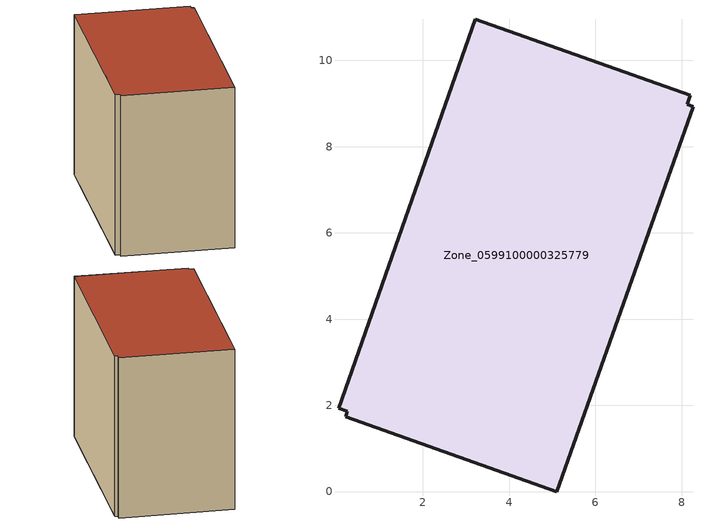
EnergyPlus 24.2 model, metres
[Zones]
Zone_0599100000325779
 floor ground (C_G): 0.25,1.86 0.04,1.93 3.22,10.95 8.21,9.19 8.14,8.98 8.27,8.93 5.11,0 0.21,1.74 z0.53
 wall outside (C_F): 0.21,1.74 5.11,0 8.27,8.93 8.14,8.98 8.21,9.19 3.22,10.95 0.04,1.93 0.25,1.86 0.21,1.74 z0.53:8.32
 roof outside (C_R): 0.25,1.86 0.21,1.74 5.11,0 8.27,8.93 8.14,8.98 8.21,9.19 3.22,10.95 0.04,1.93 z8.32
[BUILDING]
Pand.0599100000325779: North Axis=0; Terrain=City; Loads Convergence Tolerance Value=0.04; Temperature Convergence Tolerance Value=0.4; Solar Distribution=FullExterior; Maximum Number of Warmup Days=25; Minimum Number of Warmup Days=1
[Site:Location]
Rotterdam.The.Hague.AP_ZH_NLD Design_Conditions: Latitude=51.96; Longitude=4.45; Time Zone=1; Elevation=-4.5
[SITE:GROUNDTEMPERATURE:BUILDINGSURFACE]
18, 18, 18, 18, 18, 18, 18, 18, 18, 18, 18, 18
[MATERIAL] Thermal Absorptance=0.9; Solar Absorptance=0.7; Visible Absorptance=0.7
Name | Roughness | Thickness | Conductivity | Density | Specific Heat
G.TI.1975-1991 | MediumSmooth | 0.15 | 0.288461 | 540 | 1210
F.TI.1975-1991 | Rough | 0.3 | 0.230769 | 1920 | 840
R.TI.1975-1991 | MediumRough | 0.2 | 0.153846 | 1500 | 1000
[CONSTRUCTION]
C_G: G.TI.1975-1991
C_F: F.TI.1975-1991
C_R: R.TI.1975-1991
[ZONE]
Zone_0599100000325779: Type=1; Multiplier=1; Ceiling Height=Autocalculate; Volume=Autocalculate; Floor Area=autocalculate; Part of Total Floor Area=Yes
[ZONEINFILTRATION:DESIGNFLOWRATE]
Infil_Zone_0599100000325779: Zone or ZoneList or Space or SpaceList=Zone_0599100000325779; Schedule=AlwaysOn; Design Flow Rate Calculation Method=Flow/Area; Flow Rate per Floor Area=0.003; Constant Term Coefficient=1; Temperature Term Coefficient=0; Velocity Term Coefficient=0; Velocity Squared Term Coefficient=0
[HVACTEMPLATE:ZONE:IDEALLOADSAIRSYSTEM]
Zone_0599100000325779: Maximum Heating Supply Air Temperature=50; Minimum Cooling Supply Air Temperature=13; Maximum Heating Supply Air Humidity Ratio=0.0156; Minimum Cooling Supply Air Humidity Ratio=0.0077; Heating Limit=NoLimit; Cooling Limit=NoLimit; Dehumidification Control Type=ConstantSensibleHeatRatio; Cooling Sensible Heat Ratio=0.7; Dehumidification Setpoint=60; Humidification Control Type=None; Humidification Setpoint=30; Outdoor Air Method=None; Outdoor Air Flow Rate per Person=0.00944; Outdoor Air Flow Rate per Zone Floor Area=0; Outdoor Air Flow Rate per Zone=0; Demand Controlled Ventilation Type=None; Outdoor Air Economizer Type=NoEconomizer; Heat Recovery Type=None; Sensible Heat Recovery Effectiveness=0.7; Latent Heat Recovery Effectiveness=0.65
[ZONECONTROL:THERMOSTAT]
ThermostatControl_Zone_0599100000325779: Zone or ZoneList=Zone_0599100000325779; Control Type Schedule=DualSetpointControlType; Control 1=Thermostat_Zone_0599100000325779; Temperature Difference Between Cutout And Setpoint=0
[THERMOSTATSETPOINT:DUALSETPOINT]
Thermostat_Zone_0599100000325779: Heating Setpoint Temperature Schedule=HeatingSetpoint_Zone_0599100000325779; Cooling Setpoint Temperature Schedule=CoolingSetpoint_Zone_0599100000325779
[SCHEDULE:COMPACT]
HeatingSetpoint_Zone_0599100000325779: Through: 12/31, For: AllDays, Until: 24:00, 21
CoolingSetpoint_Zone_0599100000325779: Through: 12/31, For: AllDays, Until: 24:00, 24
DualSetpointControlType: Through: 12/31, For: AllDays, Until: 24:00, 4
AlwaysOn: Through: 12/31, For: AllDays, Until: 24:00, 1
